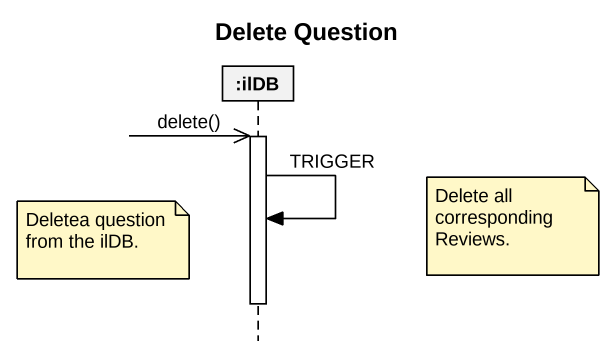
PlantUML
@startuml
title Delete Question
hide footbox
participant ":ilDB" as ilDB

ilDB ->> ilDB : delete()
activate ilDB
ilDB -> ilDB : TRIGGER
note right of ilDB : Delete all corresponding Reviews.
note left of ilDB : Deletea question from the ilDB.
deactivate ilDB
@enduml
